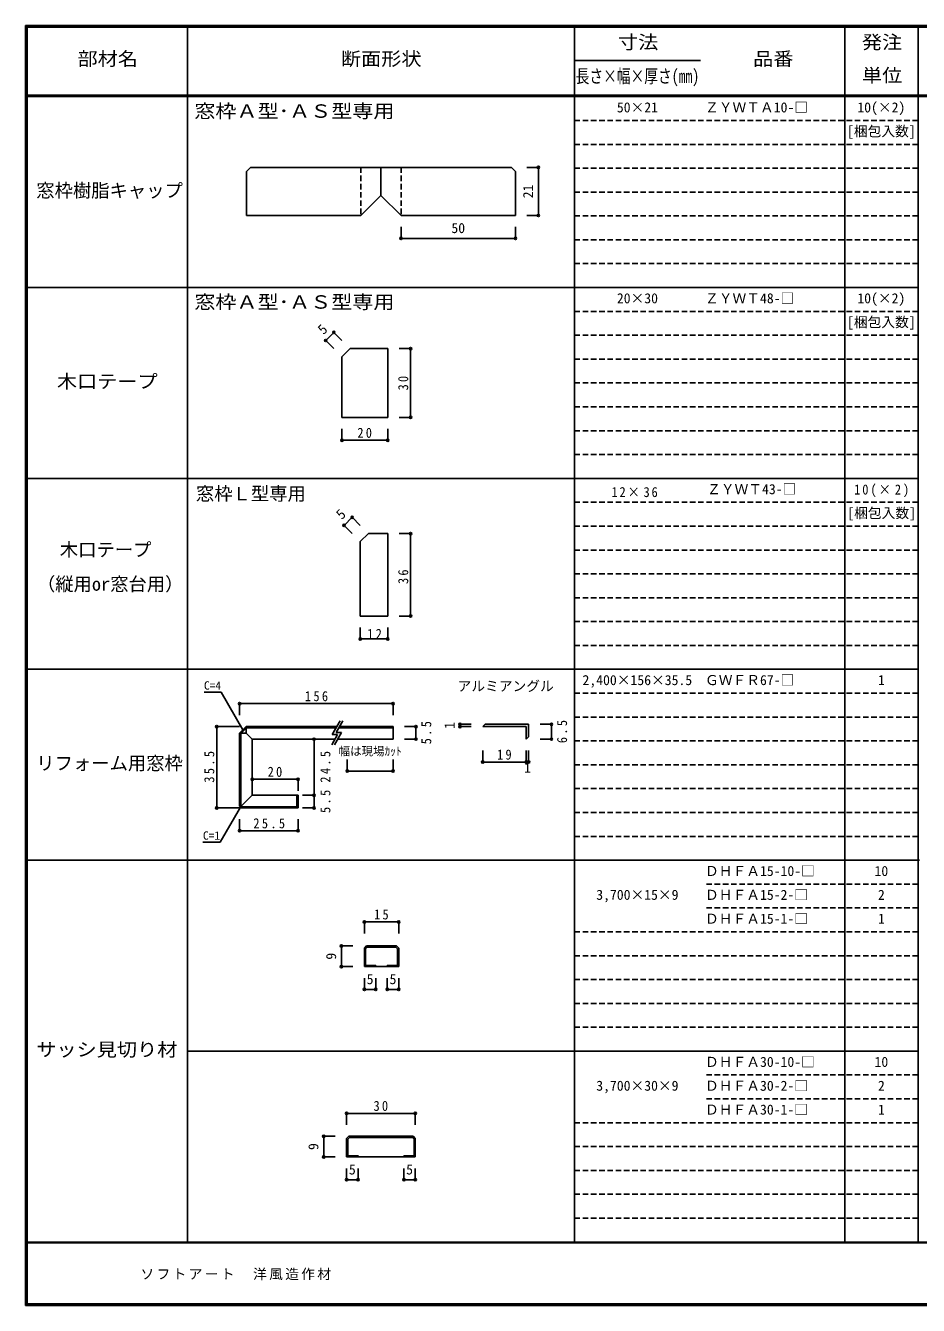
# Model space of a CAD drawing. Units: millimetres at full size, sheet at 1:2. Extents: x -400 to 380, y -287 to 278.
# Drawn here: x -400 to -10, y -280 to 278 of the extents above; entities that cross this region are included whole.
import ezdxf
from ezdxf.enums import TextEntityAlignment as Align

# ---------------------------------------------------------------- set-up
doc = ezdxf.new("R2010")
doc.units = ezdxf.units.MM
doc.header["$LTSCALE"] = 2
doc.header["$PDMODE"] = 32
doc.header["$PDSIZE"] = 1
doc.linetypes.add('DASHED1', pattern=[1.8, 1.2, -0.6])
for name, color, linetype in [('0-4', 7, 'Continuous'), ('0-A', 7, 'Continuous'), ('0-B', 7, 'Continuous'), ('F-1', 7, 'DASHED1'), ('F-A', 7, 'Continuous')]:
    doc.layers.add(name, color=color, linetype=linetype)
doc.styles.add('ＭＳ ゴシック', font='')
doc.styles.get('ＭＳ ゴシック').set_extended_font_data('MS Gothic')

msp = doc.modelspace()

# ---------------------------------------------------------------- linework, layer by layer
at = {"layer": '0-4', "color": 3}
for p, q in [((-301.816, 216.448), (-303.583, 214.681)), ((-303.583, 214.681), (-303.583, 195.448)), ((-187.851, 216.448), (-301.816, 216.448)), ((-244.833, 204.198), (-244.833, 216.448)), ((-187.851, 216.448), (-186.083, 214.681)), ((-186.083, 214.681), (-186.083, 195.448)), ((-244.833, 204.198), (-253.583, 195.448)), ((-244.833, 204.198), (-236.083, 195.448)), ((-253.583, 195.448), (-303.583, 195.448)), ((-236.083, 195.448), (-186.083, 195.448)), ((-258.341, 137.333), (-261.876, 133.798)), ((-261.876, 133.798), (-261.876, 107.333)), ((-250.341, 56.609), (-253.876, 53.074)), ((-253.876, 53.074), (-253.876, 20.609)), ((-241.876, 20.609), (-253.876, 20.609)), ((-303.717, -27.647), (-306.545, -30.476)), ((-303.717, -27.647), (-264.113, -27.647)), ((-262.958, -27.647), (-239.545, -27.647)), ((-239.545, -27.647), (-239.545, -33.147)), ((-199.379, -26.647), (-200.379, -27.647)), ((-181.379, -27.647), (-200.379, -27.647)), ((-199.379, -26.647), (-180.379, -26.647)), ((-181.379, -33.147), (-181.379, -27.647)), ((-180.379, -32.147), (-180.379, -26.647)), ((-306.545, -62.44), (-306.545, -30.476)), ((-303.51, -28.147), (-306.045, -30.683)), ((-305.838, -30.476), (-303.717, -30.476)), ((-303.717, -28.355), (-303.717, -30.476)), ((-303.717, -30.476), (-301.045, -33.147)), ((-303.51, -28.147), (-264.401, -28.147)), ((-264.884, -33.147), (-301.045, -33.147)), ((-239.545, -33.147), (-263.729, -33.147)), ((-263.247, -28.147), (-239.545, -28.147)), ((-181.379, -33.147), (-180.379, -32.147)), ((-305.838, -62.44), (-301.045, -57.647)), ((-281.545, -57.647), (-281.545, -62.647)), ((-281.045, -57.647), (-281.045, -63.147)), ((-306.545, -62.44), (-305.838, -63.147)), ((-305.838, -63.147), (-281.045, -63.147)), ((-305.631, -62.647), (-281.545, -62.647)), ((-252.083, -124.417), (-251.083, -123.417)), ((-252.083, -124.417), (-252.083, -132.417)), ((-251.583, -124.624), (-250.876, -123.917)), ((-251.583, -124.624), (-251.583, -131.917)), ((-238.083, -123.417), (-251.083, -123.417)), ((-250.876, -123.917), (-238.29, -123.917)), ((-238.29, -123.917), (-237.583, -124.624)), ((-237.583, -124.624), (-237.583, -131.917)), ((-252.083, -132.417), (-237.083, -132.417)), ((-251.583, -131.917), (-247.083, -131.917)), ((-247.083, -131.917), (-247.083, -132.417)), ((-242.083, -131.917), (-242.083, -132.417)), ((-242.083, -131.917), (-237.583, -131.917)), ((-259.833, -207.5), (-258.833, -206.5)), ((-230.833, -206.5), (-258.833, -206.5)), ((-259.833, -207.5), (-259.833, -215.5)), ((-259.333, -207.707), (-258.626, -207)), ((-259.333, -207.707), (-259.333, -215)), ((-258.626, -207), (-231.04, -207)), ((-231.04, -207), (-230.333, -207.707)), ((-230.333, -207.707), (-230.333, -215)), ((-259.833, -215.5), (-229.833, -215.5)), ((-234.833, -215), (-234.833, -215.5)), ((-230.333, -215), (-234.833, -215))]:
    msp.add_line(p, q, dxfattribs=at)
at = {"layer": '0-4', "color": 3, "linetype": 'DASHED1'}
for p, q in [((-253.583, 216.448), (-253.583, 195.448)), ((-236.083, 216.448), (-236.083, 195.448))]:
    msp.add_line(p, q, dxfattribs=at)
at = {"layer": '0-4', "color": 4}
for p, q in [((-252.083, -112.917), (-252.083, -117.917)), ((-252.083, -112.917), (-237.083, -112.917)), ((-237.083, -112.917), (-237.083, -117.917)), ((-262.083, -123.417), (-257.083, -123.417)), ((-262.083, -123.417), (-262.083, -132.417)), ((-262.083, -132.417), (-257.083, -132.417)), ((-252.083, -142.417), (-252.083, -137.417)), ((-247.083, -142.417), (-247.083, -137.417)), ((-242.083, -142.417), (-242.083, -137.417)), ((-237.083, -142.417), (-237.083, -137.417)), ((-252.083, -142.417), (-247.083, -142.417)), ((-242.083, -142.417), (-237.083, -142.417)), ((-259.833, -196.5), (-229.833, -196.5)), ((-259.833, -196.5), (-259.833, -201.5)), ((-229.833, -196.5), (-229.833, -201.5)), ((-269.833, -206.5), (-264.833, -206.5)), ((-269.833, -206.5), (-269.833, -215.5)), ((-269.833, -215.5), (-264.833, -215.5)), ((-259.833, -225.5), (-259.833, -220.5)), ((-254.833, -225.5), (-254.833, -220.5)), ((-234.833, -225.5), (-234.833, -220.5)), ((-229.833, -225.5), (-229.833, -220.5)), ((-259.833, -225.5), (-254.833, -225.5)), ((-229.833, -225.5), (-234.833, -225.5))]:
    msp.add_line(p, q, dxfattribs=at)
at = {"layer": '0-4', "color": 3}
for points in [[(-258.341, 137.333), (-241.876, 137.333), (-241.876, 107.333), (-261.876, 107.333)], [(-250.341, 56.609), (-241.876, 56.609), (-241.876, 20.609)], [(-306.045, -30.683), (-306.045, -62.233), (-305.631, -62.647)], [(-281.045, -57.647), (-301.045, -57.647), (-301.045, -33.147)], [(-238.083, -123.417), (-237.083, -124.417), (-237.083, -132.417)], [(-230.833, -206.5), (-229.833, -207.5), (-229.833, -215.5)], [(-259.333, -215), (-254.833, -215), (-254.833, -215.5)]]:
    msp.add_lwpolyline(points, dxfattribs=at)
at = {"layer": '0-4'}
for p in [(-252.083, -112.917), (-237.083, -112.917), (-262.083, -123.417), (-262.083, -132.417), (-252.083, -142.417), (-247.083, -142.417), (-242.083, -142.417), (-237.083, -142.417), (-259.833, -196.5), (-229.833, -196.5), (-269.833, -206.5), (-269.833, -215.5), (-259.833, -225.5), (-254.833, -225.5), (-234.833, -225.5), (-229.833, -225.5)]:
    msp.add_point(p, dxfattribs=at)
at = {"layer": '0-A'}
for p, q in [((-262.669, -25.147), (-266.156, -31.186)), ((-261.515, -25.147), (-264.423, -30.186)), ((-266.327, -35.647), (-263.751, -31.186)), ((-266.156, -31.186), (-263.751, -31.186)), ((-265.172, -35.647), (-262.019, -30.186)), ((-262.019, -30.186), (-264.423, -30.186))]:
    msp.add_line(p, q, dxfattribs=at)
at = {"layer": '0-B', "color": 4}
for p, q in [((-176.083, 216.448), (-181.083, 216.448)), ((-176.083, 195.448), (-176.083, 216.448)), ((-236.083, 185.448), (-236.083, 190.448)), ((-186.083, 185.448), (-186.083, 190.448)), ((-176.083, 195.448), (-181.083, 195.448)), ((-236.083, 185.448), (-186.083, 185.448)), ((-265.412, 144.404), (-268.947, 140.869)), ((-268.947, 140.869), (-265.412, 137.333)), ((-265.412, 144.404), (-261.876, 140.869)), ((-231.876, 137.333), (-236.876, 137.333)), ((-231.876, 137.333), (-231.876, 107.333)), ((-231.876, 107.333), (-236.876, 107.333)), ((-261.876, 97.333), (-261.876, 102.333)), ((-241.876, 97.333), (-241.876, 102.333)), ((-261.876, 97.333), (-241.876, 97.333)), ((-260.947, 60.145), (-257.412, 63.681)), ((-257.412, 63.681), (-253.876, 60.145)), ((-260.947, 60.145), (-257.412, 56.609)), ((-231.876, 56.609), (-236.876, 56.609)), ((-231.876, 56.609), (-231.876, 20.609)), ((-231.876, 20.609), (-236.876, 20.609)), ((-253.876, 10.609), (-253.876, 15.609)), ((-241.876, 10.609), (-241.876, 15.609)), ((-253.876, 10.609), (-241.876, 10.609)), ((-321.959, -12.647), (-314.608, -12.647)), ((-305.131, -29.062), (-314.608, -12.647)), ((-306.545, -17.647), (-306.545, -22.647)), ((-306.545, -17.647), (-239.545, -17.647)), ((-239.545, -17.647), (-239.545, -22.647)), ((-316.545, -27.647), (-306.545, -27.647)), ((-316.545, -27.647), (-316.545, -63.147)), ((-229.545, -27.647), (-234.545, -27.647)), ((-229.545, -27.647), (-229.545, -33.147)), ((-210.379, -26.647), (-210.379, -27.647)), ((-210.379, -26.647), (-205.379, -26.647)), ((-210.379, -27.647), (-205.379, -27.647)), ((-170.379, -26.647), (-175.379, -26.647)), ((-170.379, -26.647), (-170.379, -33.147)), ((-274.045, -33.147), (-274.045, -63.147)), ((-229.545, -33.147), (-234.545, -33.147)), ((-170.379, -33.147), (-175.379, -33.147)), ((-200.379, -43.147), (-200.379, -38.147)), ((-181.379, -43.147), (-181.379, -38.147)), ((-180.379, -43.147), (-180.379, -38.147)), ((-259.545, -47.083), (-259.545, -42.083)), ((-239.545, -47.083), (-239.545, -42.083)), ((-180.379, -43.147), (-200.379, -43.147)), ((-239.545, -47.083), (-259.545, -47.083)), ((-301.045, -50.647), (-281.045, -50.647)), ((-281.045, -50.647), (-281.045, -55.647)), ((-274.045, -57.647), (-279.045, -57.647)), ((-316.545, -63.147), (-306.545, -63.147)), ((-306.192, -62.794), (-315.056, -78.147)), ((-274.045, -63.147), (-279.045, -63.147)), ((-306.545, -73.147), (-306.545, -68.147)), ((-281.045, -73.147), (-281.045, -68.147)), ((-322.562, -78.147), (-315.056, -78.147)), ((-306.545, -73.147), (-281.045, -73.147))]:
    msp.add_line(p, q, dxfattribs=at)
at = {"layer": '0-B'}
msp.add_lwpolyline([(-258.341, 137.333), (-261.876, 133.798), (-261.876, 107.333)], dxfattribs=at)
for p in [(-176.083, 216.448), (-176.083, 195.448), (-236.083, 185.448), (-186.083, 185.448), (-268.947, 140.869), (-265.412, 144.404), (-231.876, 137.333), (-231.876, 107.333), (-261.876, 97.333), (-241.876, 97.333), (-257.412, 63.681), (-260.947, 60.145), (-231.876, 56.609), (-231.876, 20.609), (-253.876, 10.609), (-241.876, 10.609), (-306.545, -17.647), (-239.545, -17.647), (-316.545, -27.647), (-229.545, -27.647), (-210.379, -26.647), (-210.379, -27.647), (-170.379, -26.647), (-274.045, -33.147), (-229.545, -33.147), (-170.379, -33.147), (-200.379, -43.147), (-181.379, -43.147), (-180.379, -43.147), (-301.045, -50.647), (-281.045, -50.647), (-259.545, -47.083), (-239.545, -47.083), (-274.045, -57.647), (-316.545, -63.147), (-274.045, -63.147), (-306.545, -73.147), (-281.045, -73.147)]:
    msp.add_point(p, dxfattribs=at)
at = {"layer": 'F-1', "color": 6, "linetype": 'Continuous'}
for p, q in [((-400, 278.333), (-400, -280.333)), ((-400, 278.333), (380, 278.333)), ((-400, 278), (380, 278)), ((-400, 277.667), (380, 277.667)), ((-399.667, 278.333), (-399.667, -280.333)), ((-399.333, 278.333), (-399.333, -280.333)), ((-10.333, 278.337), (-10.333, -253)), ((380, 248), (-400, 248)), ((380, 247.333), (-400, 247.333)), ((380, -252.667), (-400, -252.667)), ((380, -253), (-400, -253)), ((380, -279.667), (-400, -279.667)), ((380, -280), (-400, -280)), ((380, -280.333), (-400, -280.333))]:
    msp.add_line(p, q, dxfattribs=at)
at = {"layer": 'F-1', "linetype": 'Continuous'}
for p, q in [((-329.333, 278.333), (-329.333, -252.667)), ((-160.333, 278.337), (-160.333, -253)), ((-42.333, 278.337), (-42.333, -253)), ((-160.333, 263.167), (-105.333, 263.167)), ((-10.333, 164), (-399.333, 164)), ((-10.333, 80.667), (-399.333, 80.667)), ((-10.333, -2.667), (-399.333, -2.667)), ((-9.667, -86), (-399.333, -86)), ((-10.333, -169.333), (-329.333, -169.333))]:
    msp.add_line(p, q, dxfattribs=at)
at = {"layer": 'F-1'}
for p, q in [((-10.333, 236.917), (-160.333, 236.917)), ((-10.333, 226.5), (-160.333, 226.5)), ((-10.333, 216.083), (-160.333, 216.083)), ((-10.333, 205.667), (-160.333, 205.667)), ((-10.333, 195.25), (-160.333, 195.25)), ((-10.333, 184.833), (-160.333, 184.833)), ((-10.333, 174.417), (-160.333, 174.417)), ((-10.333, 153.583), (-160.333, 153.583)), ((-10.333, 143.167), (-160.333, 143.167)), ((-10.333, 132.75), (-160.333, 132.75)), ((-10.333, 122.333), (-160.333, 122.333)), ((-10.333, 111.917), (-160.333, 111.917)), ((-10.333, 101.5), (-160.333, 101.5)), ((-10.333, 91.083), (-160.333, 91.083)), ((-10.333, 70.25), (-160.333, 70.25)), ((-10.333, 59.833), (-160.333, 59.833)), ((-10.333, 49.417), (-160.333, 49.417)), ((-10.333, 39), (-160.333, 39)), ((-10.333, 28.583), (-160.333, 28.583)), ((-10.333, 18.167), (-160.333, 18.167)), ((-10.333, 7.75), (-160.333, 7.75)), ((-10.333, -13.083), (-160.333, -13.083)), ((-10.333, -23.5), (-160.333, -23.5)), ((-10.333, -33.917), (-160.333, -33.917)), ((-10.333, -44.333), (-160.333, -44.333)), ((-10.333, -54.75), (-160.333, -54.75)), ((-10.333, -65.167), (-160.333, -65.167)), ((-10.333, -75.583), (-160.333, -75.583)), ((-10.333, -96.417), (-103.333, -96.417)), ((-10.333, -106.833), (-103.333, -106.833)), ((-10.333, -117.25), (-160.333, -117.25)), ((-10.333, -127.667), (-160.333, -127.667)), ((-10.333, -138.083), (-160.333, -138.083)), ((-10.333, -148.5), (-160.333, -148.5)), ((-10.333, -158.917), (-160.333, -158.917)), ((-10.333, -179.75), (-103.333, -179.75)), ((-10.333, -190.167), (-103.333, -190.167)), ((-10.333, -200.583), (-160.333, -200.583)), ((-10.333, -211), (-160.333, -211)), ((-10.333, -221.417), (-160.333, -221.417)), ((-10.333, -231.833), (-160.333, -231.833)), ((-10.333, -242.25), (-160.333, -242.25))]:
    msp.add_line(p, q, dxfattribs=at)

# ---------------------------------------------------------------- texts
at = {"layer": '0-4', "style": 'ＭＳ ゴシック'}
for s, p in [('ＤＨＦＡ15-10-□', (-103.333, -94.208)), ('10', (-29.333, -94.208)), ('3,700×15×9', (-150.833, -104.603)), ('ＤＨＦＡ15-2-□', (-103.333, -104.625)), ('2', (-27.833, -104.625)), ('ＤＨＦＡ15-1-□', (-103.333, -115.042)), ('1', (-27.833, -115.042)), ('5', (-251.083, -141.417)), ('5', (-241.083, -141.417)), ('ＤＨＦＡ30-10-□', (-103.333, -177.542)), ('10', (-29.333, -177.542)), ('3,700×30×9', (-150.833, -187.937)), ('ＤＨＦＡ30-2-□', (-103.333, -187.958)), ('2', (-27.833, -187.958)), ('ＤＨＦＡ30-1-□', (-103.333, -198.375)), ('1', (-27.833, -198.375)), ('5', (-258.833, -224.5)), ('5', (-233.833, -224.5))]:
    msp.add_text(s, height=4.399, dxfattribs=at).set_placement(p, align=Align.BOTTOM_LEFT)
for p in [(-263.083, -129.417), (-270.833, -212.5)]:
    msp.add_text('9', height=4.399, rotation=90, dxfattribs=at).set_placement(p, align=Align.BOTTOM_LEFT)
at = {"layer": '0-4', "style": 'ＭＳ ゴシック', "width": 1.1}
msp.add_text('サッシ見切り材', height=5.865, dxfattribs=at).set_placement((-395.333, -173.333), align=Align.BOTTOM_LEFT)
at = {"layer": '0-4', "char_height": 4.399, "attachment_point": 7, "style": 'ＭＳ ゴシック'}
for s, insert in [('\\T1.36;\\W0.9;15', (-247.833, -111.917)), ('\\T1.36;\\W0.9;30', (-248.083, -195.5))]:
    msp.add_mtext(s, dxfattribs=dict(at, insert=insert))
at = {"layer": '0-A', "style": 'ＭＳ ゴシック'}
for s, height, p in [('50×21', 4.399, (-141.833, 239.125)), ('ＺＹＷＴＡ10-□', 4.399, (-103.333, 239.125)), ('10(×2)', 4.399, (-36.833, 239.125)), ('[梱包入数]', 4.399, (-41.333, 228.708)), ('窓枠樹脂キャップ', 5.865, (-395.333, 201.667)), ('2,400×156×35.5', 4.399, (-156.833, -10.875)), ('ＧＷＦＲ67-□', 4.399, (-103.333, -10.875)), ('1', 4.399, (-27.833, -10.875)), ('アルミアングル', 4.399, (-211.379, -13.498)), ('リフォーム用窓枠', 5.865, (-395.333, -48.333))]:
    msp.add_text(s, height=height, dxfattribs=at).set_placement(p, align=Align.BOTTOM_LEFT)
at = {"layer": '0-B', "style": 'ＭＳ ゴシック'}
for s, width, p in [('窓枠Ａ型･ＡＳ型専用', 1.15, (-326.333, 236.333)), ('窓枠Ａ型･ＡＳ型専用', 1.15, (-326.333, 153)), ('木口テープ', 1.1, (-386.333, 118.333))]:
    msp.add_text(s, height=5.865, dxfattribs=dict(at, width=width)).set_placement(p, align=Align.BOTTOM_LEFT)
for s, rotation, p in [('21', 90, (-177.083, 202.948)), ('5', 45, (-268.947, 142.283)), ('5', 45, (-260.947, 61.559)), ('1', 90, (-211.379, -28.647))]:
    msp.add_text(s, height=4.399, rotation=rotation, dxfattribs=at).set_placement(p, align=Align.BOTTOM_LEFT)
for s, height, p in [('50', 4.399, (-214.083, 186.448)), ('20×30', 4.399, (-141.833, 155.792)), ('ＺＹＷＴ48-□', 4.399, (-103.333, 155.792)), ('10(×2)', 4.399, (-36.833, 155.792)), ('[梱包入数]', 4.399, (-41.333, 145.375)), ('ＺＹＷＴ43-□', 4.399, (-102.437, 72.458)), ('窓枠Ｌ型専用', 5.865, (-325.633, 69.349)), ('[梱包入数]', 4.399, (-41.223, 62.042)), ('木口テープ', 5.865, (-385.052, 44.882)), ('（縦用or窓台用）', 5.865, (-395.052, 29.882)), ('C=4', 3.666, (-322.108, -12.647)), ('幅は現場ｶｯﾄ', 3.666, (-263.295, -41.358)), ('1', 4.399, (-182.379, -49.147)), ('C=1', 3.666, (-322.556, -78.147))]:
    msp.add_text(s, height=height, dxfattribs=at).set_placement(p, align=Align.BOTTOM_LEFT)
at = {"layer": '0-B', "char_height": 4.399, "attachment_point": 7, "rotation": 90, "style": 'ＭＳ ゴシック'}
for s, insert in [('\\T1.36;\\W0.9;30', (-232.876, 119.083)), ('\\T1.36;\\W0.9;36', (-232.876, 34.573)), ('\\T1.38;\\W0.9;5.5', (-222.815, -35.397)), ('\\T1.38;\\W0.9;6.5', (-163.518, -34.897)), ('\\T1.38;\\W0.9;35.5', (-317.545, -52.147)), ('\\T1.38;\\W0.9;24.5', (-266.851, -52.147)), ('\\T1.38;\\W0.9;5.5', (-266.851, -65.397))]:
    msp.add_mtext(s, dxfattribs=dict(at, insert=insert))
at = {"layer": '0-B', "char_height": 4.399, "attachment_point": 7, "style": 'ＭＳ ゴシック'}
for s, insert in [('\\T1.36;\\W0.9;20', (-255.126, 98.333)), ('\\T1.32;\\W0.9;10(×2)', (-38.223, 72.458)), ('\\T1.3;\\W0.9;12×36', (-144.187, 72.458)), ('\\T1.36;\\W0.9;12', (-250.793, 10.609)), ('\\T1.38;\\W0.9;156', (-278.045, -16.647)), ('\\T1.36;\\W0.9;19', (-194.129, -42.147)), ('\\T1.36;\\W0.9;20', (-294.295, -49.647)), ('\\T1.38;\\W0.9;25.5', (-300.545, -72.147))]:
    msp.add_mtext(s, dxfattribs=dict(at, insert=insert))
at = {"layer": 'F-1', "style": 'ＭＳ ゴシック'}
for s, width, p in [('寸法', 1.1, (-141.333, 266.417)), ('発注', 1.1, (-34.833, 266.417)), ('品番', 1.1, (-82.333, 259.167)), ('長さ×幅×厚さ(㎜)', 0.75, (-159.833, 251.583)), ('単位', 1.1, (-34.833, 251.917))]:
    msp.add_text(s, height=5.865, dxfattribs=dict(at, width=width)).set_placement(p, align=Align.BOTTOM_LEFT)
at = {"layer": 'F-A', "style": 'ＭＳ ゴシック', "width": 1.1}
for s, p in [('部材名', (-377.333, 259.167)), ('断面形状', (-262.333, 259.167))]:
    msp.add_text(s, height=5.865, dxfattribs=at).set_placement(p, align=Align.BOTTOM_LEFT)
at = {"layer": 'F-A', "insert": (-349.836, -269.333), "char_height": 4.399, "attachment_point": 7, "style": 'ＭＳ ゴシック'}
msp.add_mtext('\\T1.17;ソフトアート\u3000洋風造作材', dxfattribs=at)

doc.saveas('drawing.dxf')
